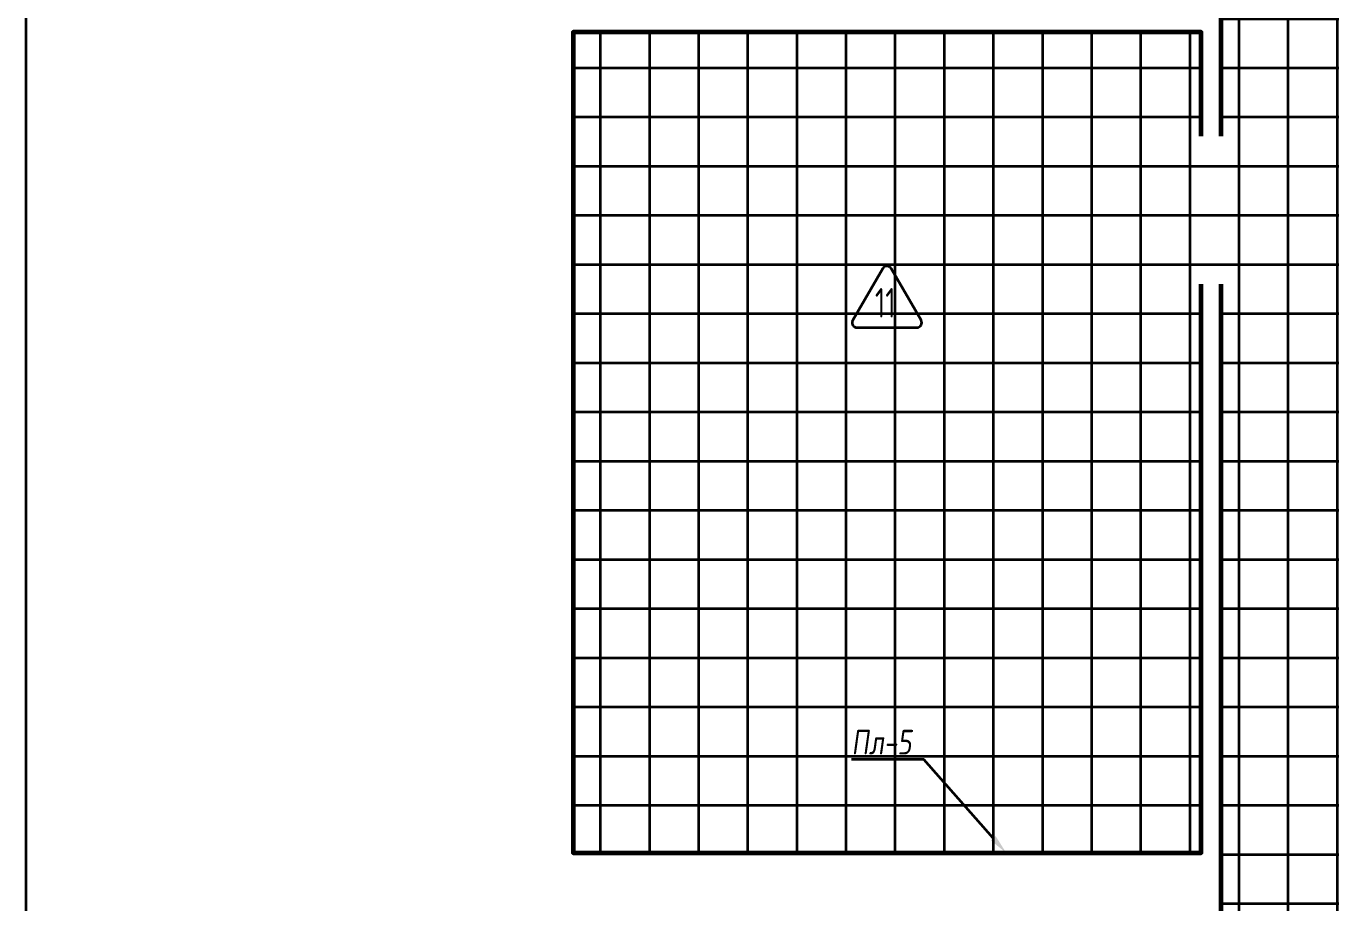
# Model space of a CAD drawing. Header units: millimetres. Extents: x -510890 to 418982, y -118257 to 141350.
# Drawn here: x 61972 to 75213, y -62181 to -53291 of the extents above; entities that cross this region are included whole.
import ezdxf
from ezdxf import colors
from ezdxf.entities.mleader import LeaderData, LeaderLine
from ezdxf.enums import TextEntityAlignment as Align
from ezdxf.math import Vec2, Vec3

# ---------------------------------------------------------------- set-up
doc = ezdxf.new("R2010")
doc.units = ezdxf.units.MM
doc.layers.add('АР_Площадь контур', color=220, linetype='Continuous', lineweight=35, plot=False)
doc.styles.add('ISOCPEUR', font='isocpeur.ttf', dxfattribs={"height": 800})
doc.styles.add('Архитект', font='isocpeur.ttf', dxfattribs={"width": 0.8, "oblique": 8})
pattern_1 = [(90, (2999.9, -126491.3), (-498.475, 0), []), (180, (2999.9, -126491.3), (-6e-14, -498.475), [])]

msp = doc.modelspace()

# ---------------------------------------------------------------- hatches: boundary and pattern name
at = {"layer": 'АР_Площадь контур', "true_color": 0x000000, "transparency": 33554687}
h = msp.add_hatch(dxfattribs=at)
h.set_pattern_fill('ANSI37', color=18, scale=157, angle=45, style=0)
h.set_pattern_definition(pattern_1)
h.paths.add_polyline_path([(78037.4, -64835.6), (74097.4, -64835.6), (74097.4, -64235.6), (73897.4, -64235.6), (73897.4, -64735.6), (67622.4, -64735.6), (67622.4, -62515.6), (73897.4, -62515.6), (73897.4, -62735.6), (74097.4, -62735.6), (74097.4, -51445.6), (77937.4, -51445.6), (77937.4, -52583.1), (78237.4, -52583.1), (78237.4, -52246.8), (81992.4, -52246.8), (81992.4, -52808.2), (82192.4, -52808.2), (82192.4, -54508.2), (81992.4, -54508.2), (81992.4, -55295.6), (78237.4, -55295.6), (78237.4, -54583.1), (78037.3, -54583.1)])
h = msp.add_hatch(dxfattribs=at)
h.set_pattern_fill('ANSI37', color=18, scale=157, angle=45, style=0)
h.set_pattern_definition(pattern_1)
h.paths.add_polyline_path([(73897.4, -61675.6), (67522.4, -61675.6), (67522.4, -53350.6), (73897.4, -53350.6), (73897.4, -54406.9), (74097.4, -54406.9), (74097.4, -55906.9), (73897.4, -55906.9)])

# ---------------------------------------------------------------- linework, layer by layer
at = {"layer": 'АР_Площадь контур', "ltscale": 40}
msp.add_lwpolyline([(147499.4, -118257.2), (61972.3, -118257.2), (61972.3, -34460), (147499.4, -34460)], close=True, dxfattribs=at)
at = {"layer": 'АР_Площадь контур', "lineweight": 60}
for points in [[(74097.4, -53130.6), (74097.4, -54406.9)], [(73897.4, -54406.9), (73897.4, -53350.6), (67522.4, -53350.6), (67522.4, -61675.6), (73897.4, -61675.6), (73897.4, -55906.9)], [(74097.4, -55906.9), (74097.4, -62735.6), (73897.4, -62735.6), (73897.4, -62515.6), (67622.4, -62515.6), (67622.4, -63029.6)]]:
    msp.add_lwpolyline(points, dxfattribs=at)
at = {"layer": 'АР_Площадь контур', "linetype": 'Continuous'}
msp.add_lwpolyline([(70404.9, -56348.4), (71011.1, -56348.4, 0.5773495), (71054.4, -56273.4), (70751.3, -55748.4, 0.5773541), (70664.7, -55748.4), (70361.6, -56273.4, 0.5773491), (70404.9, -56348.4, 0.0000017)], format="xyb", dxfattribs=at)

# ---------------------------------------------------------------- texts
at = {"layer": 'АР_Площадь контур', "linetype": 'Continuous', "style": 'ISOCPEUR', "width": 0.7}
msp.add_text('11', height=300, dxfattribs=at).set_placement((70691.3, -56246.7), align=Align.CENTER)

# ---------------------------------------------------------------- leaders
at = {"layer": 'АР_Площадь контур'}
ml = msp.add_multileader_mtext('Standard', dxfattribs=at)
ml.set_content('Пл-5', color=256, style='Архитект')
ml.set_leader_properties(color=256, linetype='ByLayer', lineweight=-1)
ml.build(insert=Vec2(0, 0))
ml.multileader.update_dxf_attribs({"text_left_attachment_type": 6, "text_right_attachment_type": 6, "dogleg_length": 25, "arrow_head_size": 200})
ctx = ml.context
ctx.base_point, ctx.char_height, ctx.arrow_head_size, ctx.landing_gap_size, ctx.plane_origin = Vec3(70247.7, -60726.6), 250, 200, 100, Vec3(56747.1, -61466)
ctx.left_attachment, ctx.right_attachment = 6, 6
notes = []
notes.append((ctx, [(0, (1, 1, 0), (71083, -60726.6), (-1, 0), 25, [(1, [(71918.5, -61675.6)], 0, [])])]))
ctx.mtext.insert, ctx.mtext.width, ctx.mtext.defined_height, ctx.mtext.line_spacing_style, ctx.mtext.flow_direction = Vec3(70347.7, -60426.6), 3549.472, 1007.6, 2, 5
for ctx, leaders in notes:
    for number, flags, end, landing, length, lines in leaders:
        leader = LeaderData()
        leader.index, (leader.has_last_leader_line, leader.has_dogleg_vector, leader.attachment_direction) = number, flags
        leader.last_leader_point, leader.dogleg_vector, leader.dogleg_length = Vec3(end), Vec3(landing), length
        for number, points, colour, breaks in lines:
            line = LeaderLine()
            line.index, line.vertices, line.color, line.breaks = number, Vec3.list(points), colors.encode_raw_color(colour), breaks
            leader.lines.append(line)
        ctx.leaders.append(leader)

doc.saveas('drawing.dxf')
